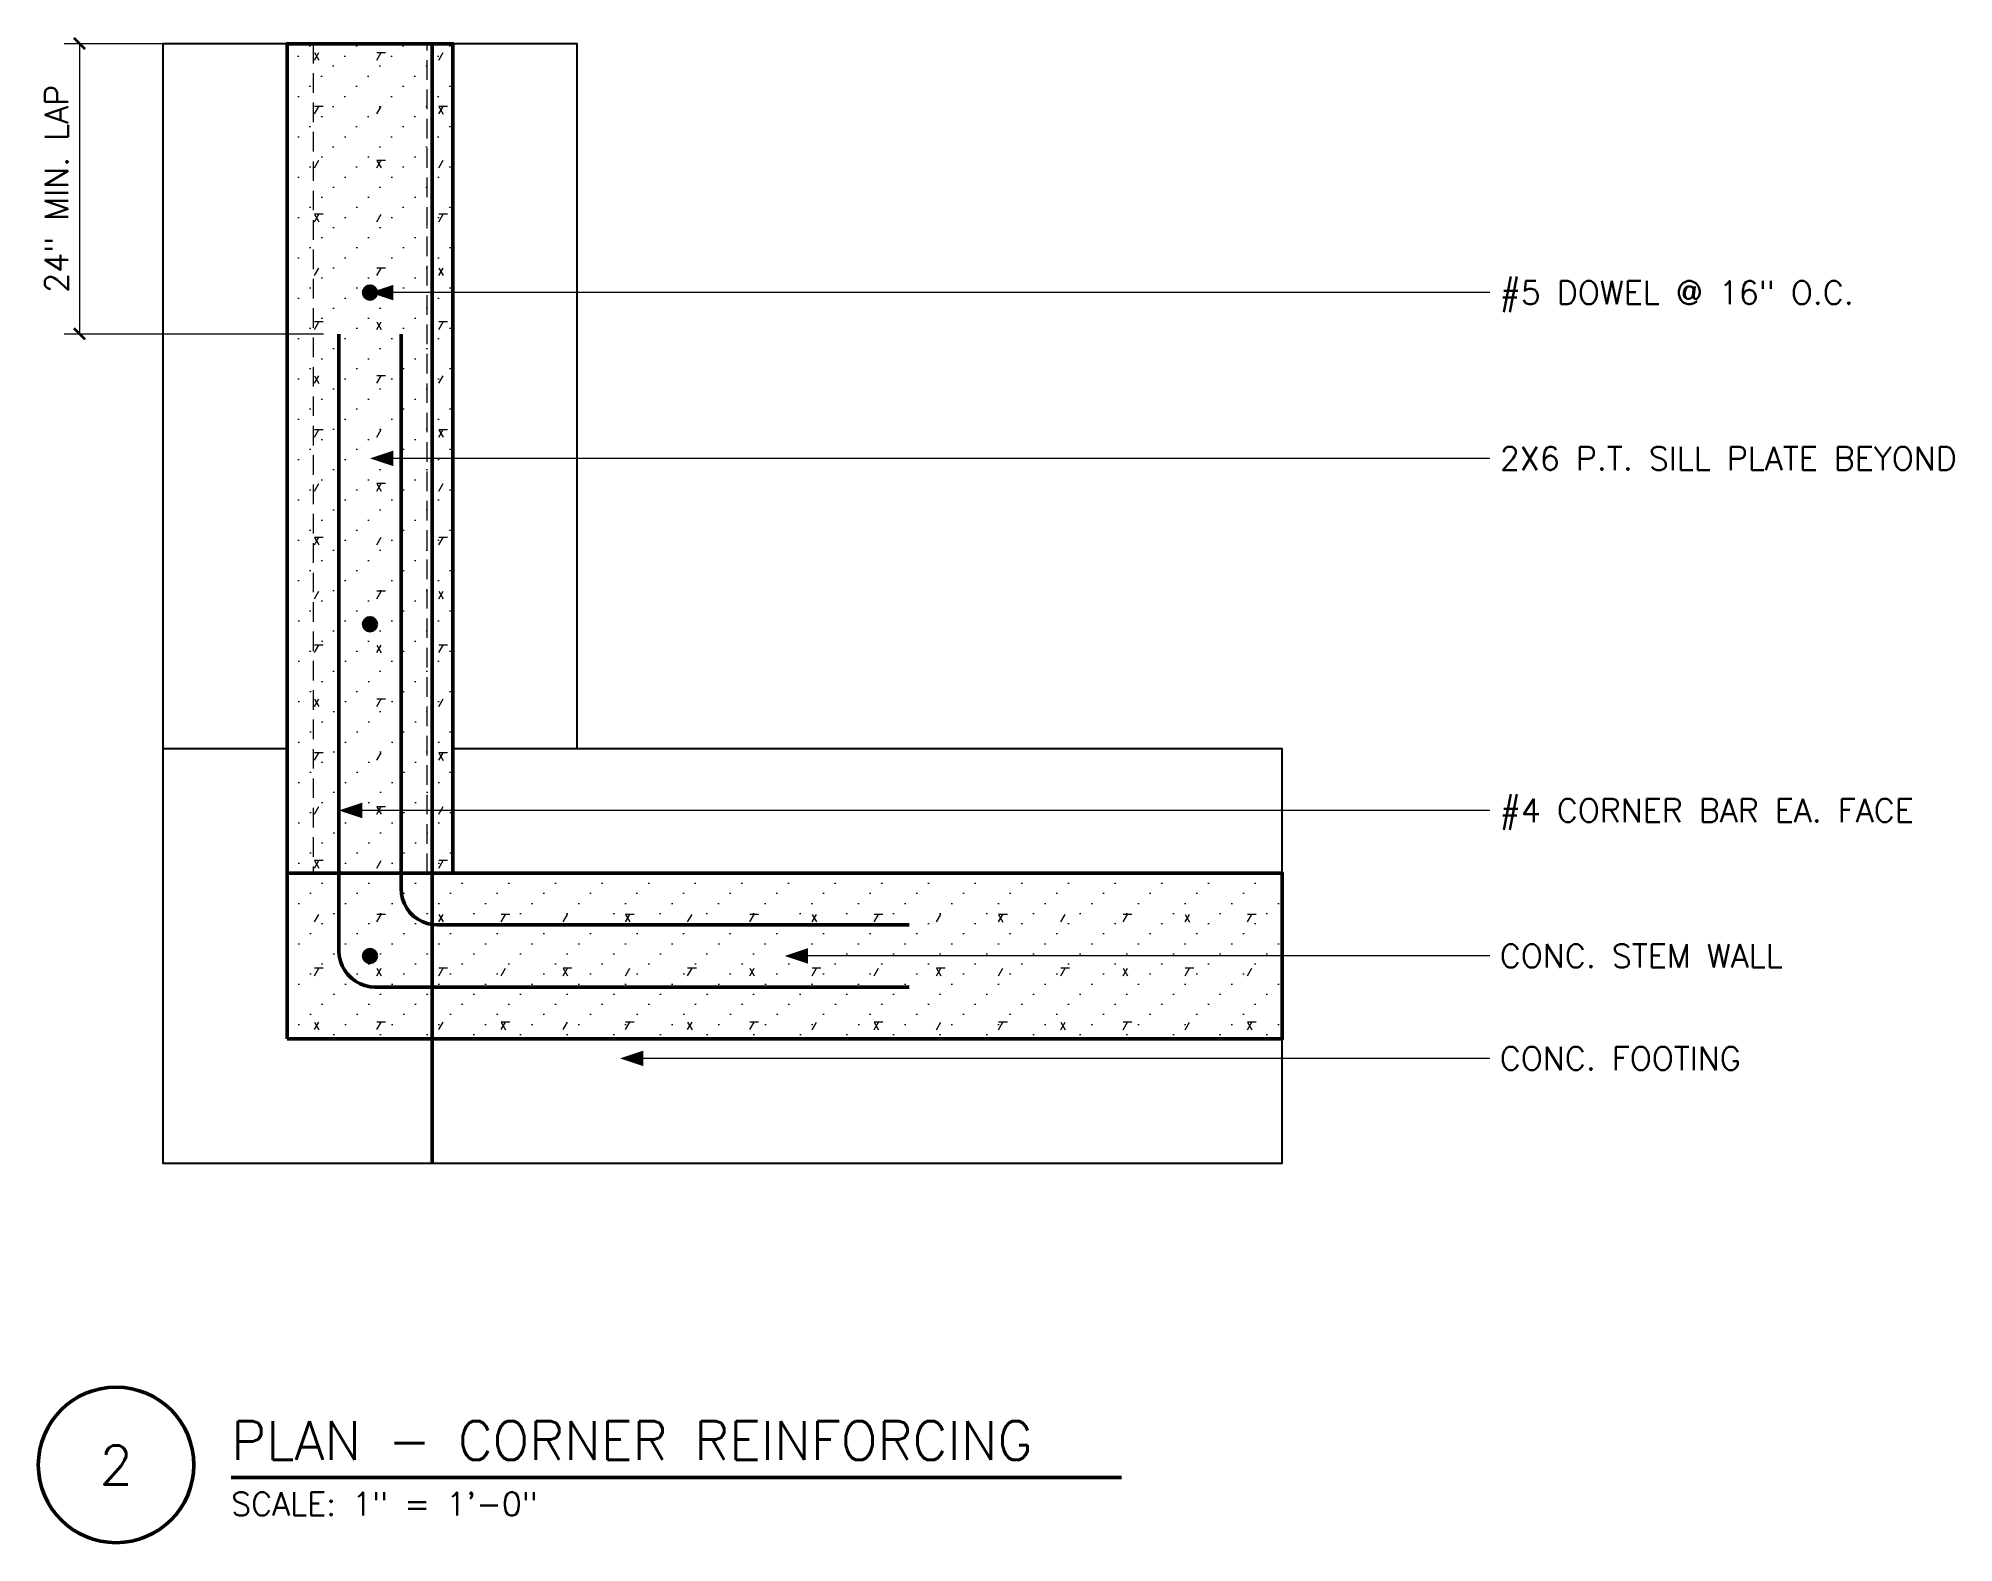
# Model space of a CAD drawing. Header units: inches. Extents: x -12 to 80.4, y -32.3 to 40.3.
import ezdxf
from ezdxf.enums import TextEntityAlignment as Align

# ---------------------------------------------------------------- set-up
doc = ezdxf.new("R2010")
doc.units = ezdxf.units.IN
doc.header["$MEASUREMENT"] = 0
doc.linetypes.add('DASHED', pattern=[1.417323, 0.944882, -0.472441])
for name, color, linetype, lineweight in [('S-ANNO-DIMS', 7, 'CONTINUOUS', 13), ('S-ANNO-NOTE', 7, 'CONTINUOUS', 18), ('S-ANNO-TTLB', 7, 'CONTINUOUS', 50), ('S-DETL-BYND', 7, 'CONTINUOUS', 25), ('S-DETL-CUT', 7, 'CONTINUOUS', 50), ('S-DETL-HIDN', 7, 'DASHED', 18), ('S-DETL-PATT', 7, 'CONTINUOUS', 9), ('S-DETL-REBR', 7, 'CONTINUOUS', 50)]:
    doc.layers.add(name, color=color, linetype=linetype, lineweight=lineweight)
doc.styles.add('KERF', font='romans.shx')
pattern_1 = [(0, (0, 0), (1.1244, 0.9732), [0, -2.25]), (0, (0.564, 0.48), (1.1244, 0.9732), [0, -2.25]), (60, (1.32, 0.24), (3, 2.598), [0.42, -5.58]), (180, (1.74, 0.6), (3, 2.598), [0.42, -5.58]), (300, (1.32, 0.6), (3, 2.598), [0.42, -5.58])]

msp = doc.modelspace()

# ---------------------------------------------------------------- hatches: boundary and pattern name
at = {"layer": 'S-ANNO-NOTE', "lineweight": 50}
for points in [[(4, 28), (5.125, 27.625), (5.125, 28.375)], [(4, 20), (5.125, 19.625), (5.125, 20.375)], [(2.5, 3.021098), (3.625, 2.646098), (3.625, 3.396098)], [(24, -4), (25.125, -4.375), (25.125, -3.625)], [(16.058824, -8.941176), (17.183824, -9.316176), (17.183824, -8.566176)]]:
    msp.add_hatch(color=256, dxfattribs=at).paths.add_polyline_path(points)
at = {"layer": 'S-DETL-PATT', "lineweight": 9}
h = msp.add_hatch(dxfattribs=at)
h.set_pattern_fill('KERF-CONC', color=256, style=0)
h.set_pattern_definition(pattern_1)
h.paths.add_polyline_path([(0, 0), (8, 0), (8, 40), (0, 40)])
h.paths.add_polyline_path([(4.293654, 12.106881), (4.3125, 12), (4.293654, 11.893119), (4.239389, 11.799129), (4.15625, 11.729367), (4.054265, 11.692248), (3.945735, 11.692248), (3.84375, 11.729367), (3.760611, 11.799129), (3.706346, 11.893119), (3.6875, 12), (3.706346, 12.106881), (3.760611, 12.200871), (3.84375, 12.270633), (3.945735, 12.307752), (4.054265, 12.307752), (4.15625, 12.270633), (4.239389, 12.200871)], flags=0)
h.paths.add_polyline_path([(4.293654, 28.106881), (4.3125, 28), (4.293654, 27.893119), (4.239389, 27.799129), (4.15625, 27.729367), (4.054265, 27.692248), (3.945735, 27.692248), (3.84375, 27.729367), (3.760611, 27.799129), (3.706346, 27.893119), (3.6875, 28), (3.706346, 28.106881), (3.760611, 28.200871), (3.84375, 28.270633), (3.945735, 28.307752), (4.054265, 28.307752), (4.15625, 28.270633), (4.239389, 28.200871)], flags=0)
h = msp.add_hatch(dxfattribs=at)
h.set_pattern_fill('KERF-CONC', color=256, style=0)
h.set_pattern_definition(pattern_1)
h.paths.add_polyline_path([(0, -8), (48, -8), (48, 0), (0, 0)])
h.paths.add_polyline_path([(4.293654, -3.893119), (4.3125, -4), (4.293654, -4.106881), (4.239389, -4.200871), (4.15625, -4.270633), (4.054265, -4.307752), (3.945735, -4.307752), (3.84375, -4.270633), (3.760611, -4.200871), (3.706346, -4.106881), (3.6875, -4), (3.706346, -3.893119), (3.760611, -3.799129), (3.84375, -3.729367), (3.945735, -3.692248), (4.054265, -3.692248), (4.15625, -3.729367), (4.239389, -3.799129)], flags=0)
at = {"layer": 'S-DETL-REBR', "lineweight": 50}
for points in [[(4.3125, 28, 1), (3.6875, 28, 1)], [(4.3125, 12, 1), (3.6875, 12, 1)], [(4.3125, -4, 1), (3.6875, -4, 1)]]:
    msp.add_hatch(color=256, dxfattribs=at).paths.add_polyline_path(points)

# ---------------------------------------------------------------- linework, layer by layer
at = {"layer": 'S-ANNO-DIMS', "lineweight": 13}
for points in [[(-0.75, 40), (-10.75, 40)], [(-10, 26), (-10, 40)], [(1.75, 26), (-10.75, 26)]]:
    msp.add_lwpolyline(points, dxfattribs=at)
at = {"layer": 'S-ANNO-NOTE', "lineweight": 18}
for points in [[(58.02, 28), (56.52, 28), (5.125, 28)], [(58.02, 20), (56.52, 20), (5.125, 20)], [(58.02, 3.021098), (56.52, 3.021098), (3.625, 3.021098)], [(58.02, -4), (56.52, -4), (25.125, -4)], [(58.02, -8.941176), (56.52, -8.941176), (17.183824, -8.941176)]]:
    msp.add_lwpolyline(points, dxfattribs=at)
at = {"layer": 'S-ANNO-TTLB', "lineweight": 50}
msp.add_lwpolyline([(-12, -28.55, 1), (-4.5, -28.55, 1)], format="xyb", close=True, dxfattribs=at)
msp.add_lwpolyline([(-2.7, -29.15), (40.246429, -29.15)], dxfattribs=at)
at = {"layer": 'S-DETL-BYND', "lineweight": 25}
for points in [[(0, 40), (-6, 40), (-6, 6)], [(14, 6), (14, 40), (8, 40)], [(0, 6), (-6, 6), (-6, -14), (48, -14), (48, -8)], [(48, 0), (48, 6), (8, 6)]]:
    msp.add_lwpolyline(points, dxfattribs=at)
at = {"layer": 'S-DETL-CUT', "lineweight": 35}
for points in [[(-9.734835, 39.734835), (-10.265165, 40.265165)], [(-9.734835, 25.734835), (-10.265165, 26.265165)]]:
    msp.add_lwpolyline(points, dxfattribs=at)
at = {"layer": 'S-DETL-CUT', "lineweight": 50}
msp.add_lwpolyline([(8, 0), (8, 40), (0, 40), (0, 0)], dxfattribs=at)
msp.add_lwpolyline([(0, -8), (48, -8), (48, 0), (0, 0)], close=True, dxfattribs=at)
at = {"layer": 'S-DETL-HIDN', "linetype": 'DASHED', "lineweight": 18}
msp.add_lwpolyline([(1.25, 0), (6.75, 0), (6.75, 40), (1.25, 40)], close=True, dxfattribs=at)
at = {"layer": 'S-DETL-REBR', "lineweight": 50}
for points in [[(7, 40), (7, -14)], [(30, -5.5), (4.25, -5.5), (4.000949, -5.482188), (3.756968, -5.429113), (3.523024, -5.341856), (3.303879, -5.222194), (3.103994, -5.072562), (2.927438, -4.896006), (2.777806, -4.696121), (2.658144, -4.476976), (2.570887, -4.243032), (2.517812, -3.999051), (2.5, -3.75), (2.5, 26)], [(30, -2.5), (7.25, -2.5), (7.000949, -2.482188), (6.756968, -2.429113), (6.523024, -2.341856), (6.303879, -2.222194), (6.103994, -2.072562), (5.927438, -1.896006), (5.777806, -1.696121), (5.658144, -1.476976), (5.570887, -1.243032), (5.517812, -0.999051), (5.5, -0.75), (5.5, 26)]]:
    msp.add_lwpolyline(points, dxfattribs=at)
for points in [[(4.3125, 28, 1), (3.6875, 28, 1)], [(4.3125, 12, 1), (3.6875, 12, 1)], [(4.3125, -4, 1), (3.6875, -4, 1)]]:
    msp.add_lwpolyline(points, format="xyb", close=True, dxfattribs=at)

# ---------------------------------------------------------------- texts
at = {"layer": 'S-ANNO-DIMS', "lineweight": 13, "style": 'KERF'}
msp.add_text('24" MIN. LAP', height=1.125, rotation=90, dxfattribs=at).set_placement((-10.5625, 33), align=Align.CENTER)
at = {"layer": 'S-ANNO-NOTE', "lineweight": 18, "style": 'KERF'}
for s, p in [('#5 DOWEL @ 16" O.C.', (58.5, 27.4375)), ('2X6 P.T. SILL PLATE BEYOND', (58.5, 19.4375)), ('#4 CORNER BAR EA. FACE', (58.5, 2.458598)), ('CONC. STEM WALL', (58.5, -4.5625)), ('CONC. FOOTING', (58.5, -9.503676))]:
    msp.add_text(s, height=1.125, dxfattribs=at).set_placement(p)
at = {"layer": 'S-ANNO-TTLB', "lineweight": 50, "style": 'KERF'}
msp.add_text('PLAN - CORNER REINFORCING', height=1.875, dxfattribs=at).set_placement((-2.7, -28.31))
msp.add_text('2', height=1.875, dxfattribs=at).set_placement((-8.25, -28.55), align=Align.MIDDLE_CENTER)
at = {"layer": 'S-ANNO-TTLB', "lineweight": 18, "style": 'KERF'}
msp.add_text('SCALE: 1" = 1\'-0"', height=1.125, dxfattribs=at).set_placement((-2.7, -30.995))

doc.saveas('drawing.dxf')
